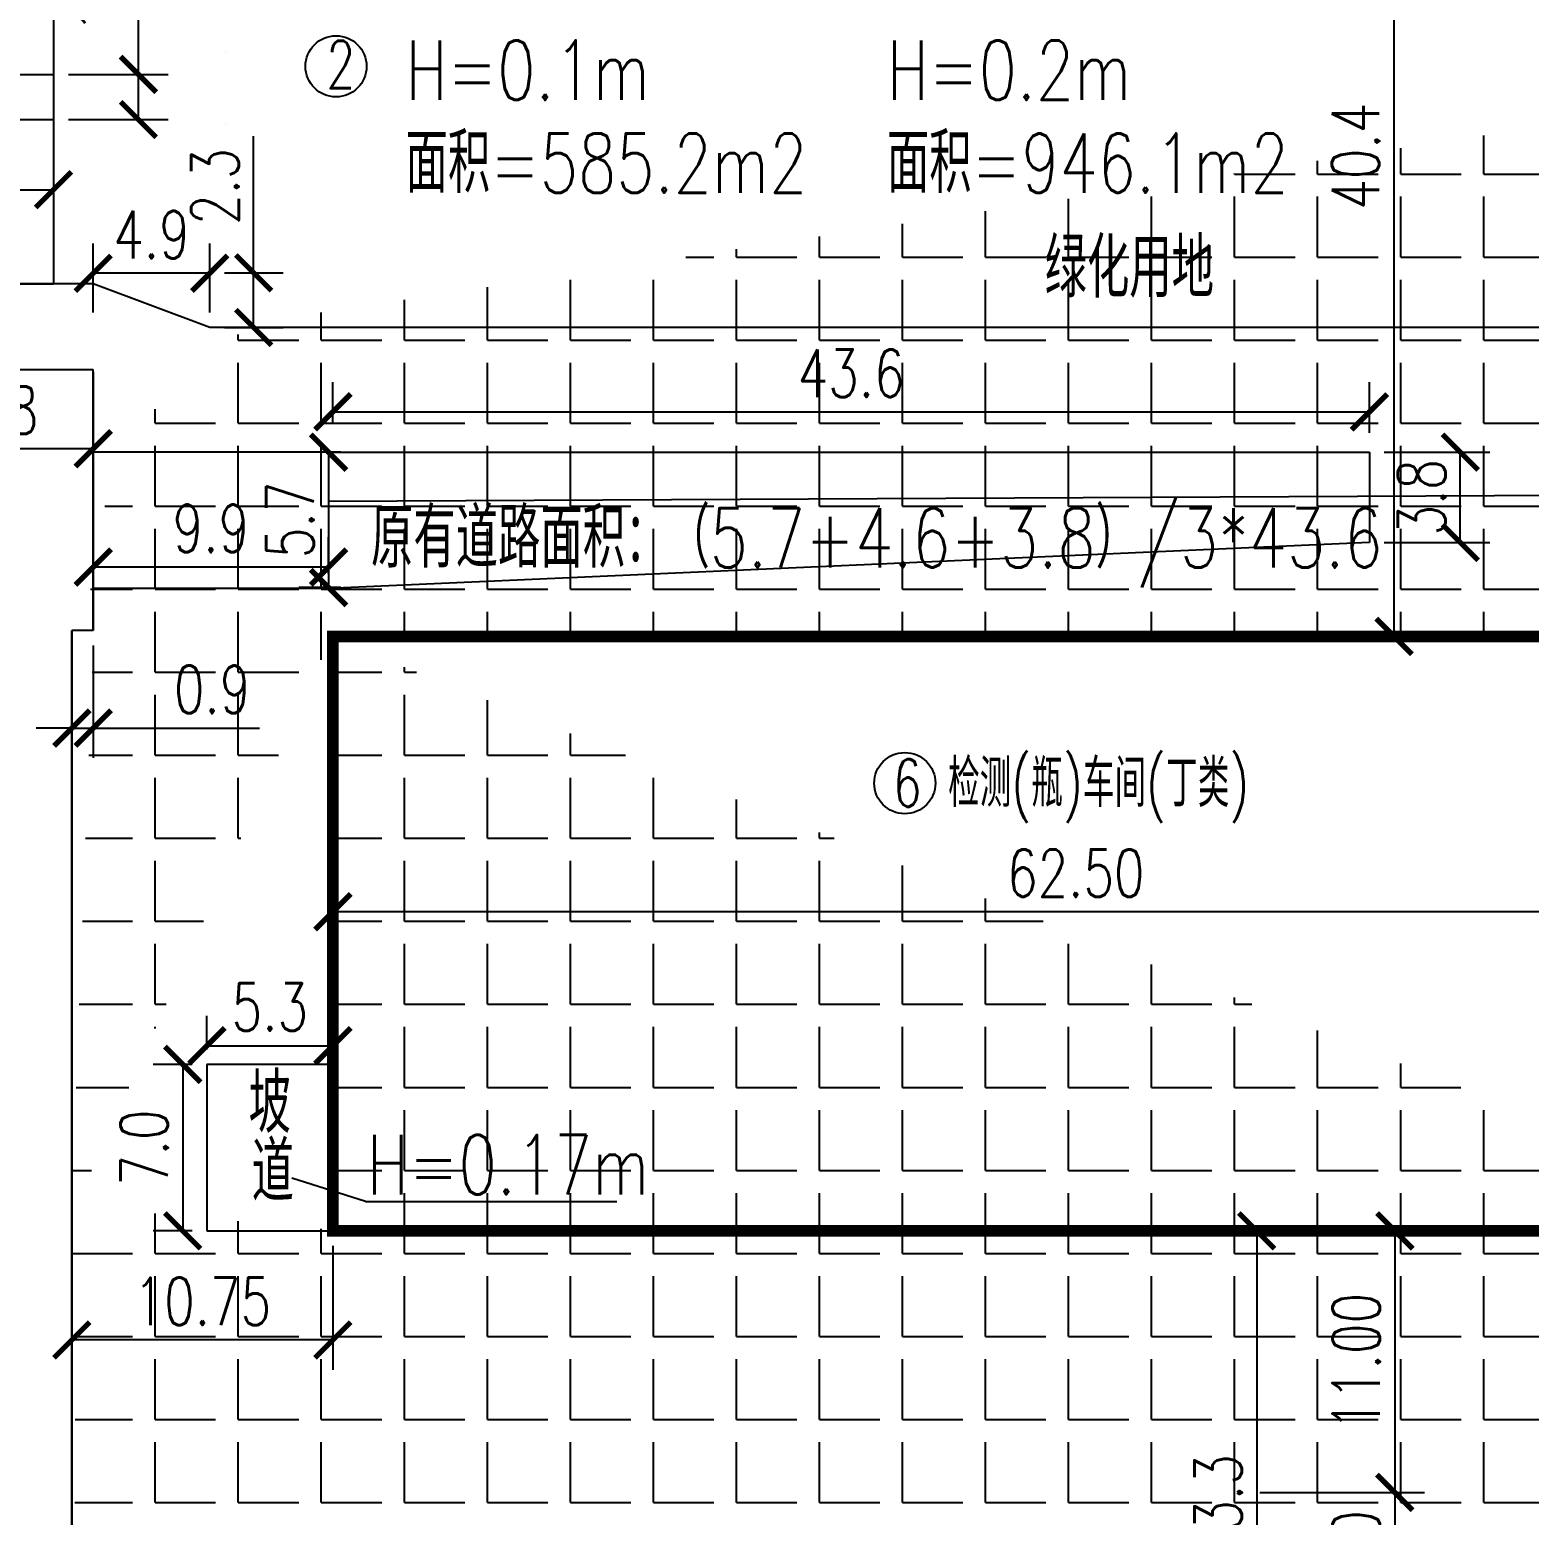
# Model space of a CAD drawing. Header units: millimetres. Extents: x 397874 to 6871063, y -8 to 5775840.
# Drawn here: x 429076.2 to 429139.2, y 2812921.1 to 2812983.6 of the extents above; entities that cross this region are included whole.
import ezdxf

# ---------------------------------------------------------------- set-up
doc = ezdxf.new("R2010")
doc.units = ezdxf.units.MM
doc.header["$LTSCALE"] = 1000
doc.linetypes.add('CONTINOUS', pattern=[0])
doc.linetypes.add('DIVIDE', pattern=[1.25, 0.5, -0.25, 0, -0.25, 0, -0.25])
doc.layers.add('_TCH_MASK', color=7, linetype='Continuous')
doc.styles.add('dxfs', font='txt.shx', dxfattribs={"width": 0.7, "bigfont": 'dxfs.shx'})
doc.styles.add('HZTXT', font='txt.shx', dxfattribs={"width": 0.75, "bigfont": 'hzdx.shx'})
doc.dimstyles.new('ISO-25', dxfattribs={"dimtxt": 2, "dimasz": 0.75, "dimexe": 1.25, "dimexo": 0.625, "dimtad": 1, "dimdec": 1, "dimdsep": 46, "dimtxsty": 'HZTXT', "dimblk": 'ARCHTICK', "dimcen": 2.5, "dimadec": 0, "dimazin": 0, "dimtfac": 1, "dimtdec": 1, "dimtmove": 0, "dimatfit": 3, "dimldrblk": 'ARCHTICK', "dimfxl": 1, "dimarcsym": 0})

# ---------------------------------------------------------------- blocks, each defined once
blk = doc.blocks.new('_ArchTick')
at = {"color": 0, "linetype": 'ByBlock', "const_width": 0.15}
blk.add_lwpolyline([(-0.5, -0.5), (0.5, 0.5)], dxfattribs=at)
blk = doc.blocks.new('*D674')
at = {"color": 0, "linetype": 'CONTINOUS', "lineweight": -2, "transparency": 16777216}
for p, q in [((429132.94, 2812958.053), (429147.421, 2812958.053)), ((429146.171, 2812958.053), (429146.171, 2812933.053)), ((429132.94, 2812933.053), (429147.421, 2812933.053))]:
    blk.add_line(p, q, dxfattribs=at)
at = {"layer": 'Defpoints', "color": 0, "linetype": 'CONTINOUS', "transparency": 16777216}
for p in [(429132.315, 2812958.053), (429132.315, 2812933.053), (429146.171, 2812933.053)]:
    blk.add_point(p, dxfattribs=at)
at = {"color": 0, "linetype": 'CONTINOUS', "lineweight": -2, "transparency": 16777216, "xscale": 1.5, "yscale": 1.5, "zscale": 1.5}
for p, rotation in [((429146.171, 2812958.053), 90), ((429146.171, 2812933.053), 270)]:
    blk.add_blockref('_ArchTick', p, dxfattribs=dict(at, rotation=rotation))
at = {"color": 0, "linetype": 'CONTINOUS', "transparency": 16777216, "insert": (429144.546, 2812950.671), "char_height": 2, "attachment_point": 5, "rotation": 90, "style": 'HZTXT'}
blk.add_mtext('25.00', dxfattribs=at)
blk = doc.blocks.new('_None')
blk = doc.blocks.new('*D675')
at = {"color": 0, "linetype": 'CONTINOUS', "lineweight": -2, "transparency": 16777216}
for p, q in [((429127.886, 2812933.053), (429134.815, 2812933.053)), ((429133.565, 2812933.053), (429133.565, 2812922.053)), ((429127.886, 2812922.053), (429134.815, 2812922.053))]:
    blk.add_line(p, q, dxfattribs=at)
at = {"layer": 'Defpoints', "color": 0, "linetype": 'CONTINOUS', "transparency": 16777216}
for p in [(429127.261, 2812933.053), (429127.261, 2812922.053), (429133.565, 2812922.053)]:
    blk.add_point(p, dxfattribs=at)
at = {"color": 0, "linetype": 'CONTINOUS', "lineweight": -2, "transparency": 16777216, "xscale": 1.5, "yscale": 1.5, "zscale": 1.5}
for p, rotation in [((429133.565, 2812933.053), 90), ((429133.565, 2812922.053), 270)]:
    blk.add_blockref('_ArchTick', p, dxfattribs=dict(at, rotation=rotation))
at = {"color": 0, "linetype": 'CONTINOUS', "transparency": 16777216, "insert": (429131.94, 2812927.553), "char_height": 2, "attachment_point": 5, "rotation": 90, "style": 'HZTXT'}
blk.add_mtext('11.00', dxfattribs=at)
blk = doc.blocks.new('*D676')
at = {"color": 0, "linetype": 'CONTINOUS', "lineweight": -2, "transparency": 16777216}
for p, q in [((429088.895, 2812947.944), (429088.895, 2812945.225)), ((429151.395, 2812947.944), (429151.395, 2812945.225)), ((429151.395, 2812946.475), (429088.895, 2812946.475))]:
    blk.add_line(p, q, dxfattribs=at)
at = {"layer": 'Defpoints', "color": 0, "linetype": 'CONTINOUS', "transparency": 16777216}
for p in [(429088.895, 2812948.569), (429151.395, 2812948.569), (429088.895, 2812946.475)]:
    blk.add_point(p, dxfattribs=at)
at = {"color": 0, "linetype": 'CONTINOUS', "lineweight": -2, "transparency": 16777216, "xscale": 1.5, "yscale": 1.5, "zscale": 1.5, "rotation": 180}
blk.add_blockref('_ArchTick', (429088.895, 2812946.475), dxfattribs=at)
at = {"color": 0, "linetype": 'CONTINOUS', "lineweight": -2, "transparency": 16777216, "xscale": 1.5, "yscale": 1.5, "zscale": 1.5}
blk.add_blockref('_ArchTick', (429151.395, 2812946.475), dxfattribs=at)
at = {"color": 0, "linetype": 'CONTINOUS', "transparency": 16777216, "insert": (429120.145, 2812948.1), "char_height": 2, "attachment_point": 5, "style": 'HZTXT'}
blk.add_mtext('62.50', dxfattribs=at)
blk = doc.blocks.new('*D677')
at = {"color": 0, "linetype": 'CONTINOUS', "lineweight": -2, "transparency": 16777216}
for p, q in [((429128.512, 2812922.053), (429134.815, 2812922.053)), ((429133.565, 2812922.053), (429133.565, 2812916.053)), ((429127.884, 2812916.053), (429134.815, 2812916.053))]:
    blk.add_line(p, q, dxfattribs=at)
at = {"layer": 'Defpoints', "color": 0, "linetype": 'CONTINOUS', "transparency": 16777216}
for p in [(429127.887, 2812922.053), (429127.259, 2812916.053), (429133.565, 2812916.053)]:
    blk.add_point(p, dxfattribs=at)
at = {"color": 0, "linetype": 'CONTINOUS', "lineweight": -2, "transparency": 16777216, "xscale": 1.5, "yscale": 1.5, "zscale": 1.5}
for p, rotation in [((429133.565, 2812922.053), 90), ((429133.565, 2812916.053), 270)]:
    blk.add_blockref('_ArchTick', p, dxfattribs=dict(at, rotation=rotation))
at = {"color": 0, "linetype": 'CONTINOUS', "transparency": 16777216, "insert": (429131.94, 2812919.053), "char_height": 2, "attachment_point": 5, "rotation": 90, "style": 'HZTXT'}
blk.add_mtext('6.00', dxfattribs=at)
blk = doc.blocks.new('*D739')
at = {"color": 0, "linetype": 'CONTINOUS', "lineweight": -2, "transparency": 16777216}
for p, q in [((429078.815, 2812960.801), (429078.815, 2812962.226)), ((429088.714, 2812960.703), (429088.714, 2812962.226)), ((429088.714, 2812960.976), (429078.815, 2812960.976))]:
    blk.add_line(p, q, dxfattribs=at)
at = {"layer": 'Defpoints', "color": 0, "linetype": 'CONTINOUS', "transparency": 16777216}
for p in [(429078.815, 2812960.976), (429078.815, 2812960.176), (429088.714, 2812960.078)]:
    blk.add_point(p, dxfattribs=at)
at = {"color": 0, "linetype": 'CONTINOUS', "lineweight": -2, "transparency": 16777216, "xscale": 1.5, "yscale": 1.5, "zscale": 1.5, "rotation": 180}
blk.add_blockref('_ArchTick', (429078.815, 2812960.976), dxfattribs=at)
at = {"color": 0, "linetype": 'CONTINOUS', "lineweight": -2, "transparency": 16777216, "xscale": 1.5, "yscale": 1.5, "zscale": 1.5}
blk.add_blockref('_ArchTick', (429088.714, 2812960.976), dxfattribs=at)
at = {"color": 0, "linetype": 'CONTINOUS', "transparency": 16777216, "insert": (429083.765, 2812962.601), "char_height": 2, "attachment_point": 5, "style": 'HZTXT'}
blk.add_mtext('9.9', dxfattribs=at)
blk = doc.blocks.new('*D740')
at = {"color": 0, "linetype": 'CONTINOUS', "lineweight": -2, "transparency": 16777216}
for p, q in [((429077.914, 2812957.676), (429077.914, 2812952.952)), ((429078.815, 2812957.676), (429078.815, 2812952.952)), ((429077.914, 2812954.202), (429076.414, 2812954.202)), ((429077.914, 2812954.202), (429078.815, 2812954.202)), ((429078.815, 2812954.202), (429085.815, 2812954.202))]:
    blk.add_line(p, q, dxfattribs=at)
at = {"layer": 'Defpoints', "color": 0, "linetype": 'CONTINOUS', "transparency": 16777216}
for p in [(429077.914, 2812958.301), (429078.815, 2812958.301), (429078.815, 2812954.202)]:
    blk.add_point(p, dxfattribs=at)
at = {"color": 0, "linetype": 'CONTINOUS', "lineweight": -2, "transparency": 16777216, "xscale": 1.5, "yscale": 1.5, "zscale": 1.5}
blk.add_blockref('_ArchTick', (429077.914, 2812954.202), dxfattribs=at)
at = {"color": 0, "linetype": 'CONTINOUS', "lineweight": -2, "transparency": 16777216, "xscale": 1.5, "yscale": 1.5, "zscale": 1.5, "rotation": 180}
blk.add_blockref('_ArchTick', (429078.815, 2812954.202), dxfattribs=at)
at = {"color": 0, "linetype": 'CONTINOUS', "transparency": 16777216, "insert": (429083.815, 2812955.827), "char_height": 2, "attachment_point": 5, "style": 'HZTXT'}
blk.add_mtext('0.9', dxfattribs=at)
blk = doc.blocks.new('*D742')
at = {"color": 0, "linetype": 'CONTINOUS', "lineweight": -2, "transparency": 16777216}
for p, q in [((429070.988, 2812967.254), (429070.988, 2812964.7)), ((429078.815, 2812966.836), (429078.815, 2812964.7)), ((429078.815, 2812965.95), (429070.988, 2812965.95))]:
    blk.add_line(p, q, dxfattribs=at)
at = {"layer": 'Defpoints', "color": 0, "linetype": 'CONTINOUS', "transparency": 16777216}
for p in [(429070.988, 2812967.879), (429078.815, 2812967.461), (429070.988, 2812965.95)]:
    blk.add_point(p, dxfattribs=at)
at = {"color": 0, "linetype": 'CONTINOUS', "lineweight": -2, "transparency": 16777216, "xscale": 1.5, "yscale": 1.5, "zscale": 1.5, "rotation": 180}
blk.add_blockref('_ArchTick', (429070.988, 2812965.95), dxfattribs=at)
at = {"color": 0, "linetype": 'CONTINOUS', "lineweight": -2, "transparency": 16777216, "xscale": 1.5, "yscale": 1.5, "zscale": 1.5}
blk.add_blockref('_ArchTick', (429078.815, 2812965.95), dxfattribs=at)
at = {"color": 0, "linetype": 'CONTINOUS', "transparency": 16777216, "insert": (429074.902, 2812967.575), "char_height": 2, "attachment_point": 5, "style": 'HZTXT'}
blk.add_mtext('7.8', dxfattribs=at)
blk = doc.blocks.new('*D743')
at = {"color": 0, "linetype": 'CONTINOUS', "lineweight": -2, "transparency": 16777216}
for p, q in [((429078.815, 2812971.677), (429078.815, 2812974.582)), ((429083.715, 2812971.677), (429083.715, 2812974.582)), ((429083.715, 2812973.332), (429078.815, 2812973.332))]:
    blk.add_line(p, q, dxfattribs=at)
at = {"layer": 'Defpoints', "color": 0, "linetype": 'CONTINOUS', "transparency": 16777216}
for p in [(429078.815, 2812973.332), (429078.815, 2812971.052), (429083.715, 2812971.052)]:
    blk.add_point(p, dxfattribs=at)
at = {"color": 0, "linetype": 'CONTINOUS', "lineweight": -2, "transparency": 16777216, "xscale": 1.5, "yscale": 1.5, "zscale": 1.5, "rotation": 180}
blk.add_blockref('_ArchTick', (429078.815, 2812973.332), dxfattribs=at)
at = {"color": 0, "linetype": 'CONTINOUS', "lineweight": -2, "transparency": 16777216, "xscale": 1.5, "yscale": 1.5, "zscale": 1.5}
blk.add_blockref('_ArchTick', (429083.715, 2812973.332), dxfattribs=at)
at = {"color": 0, "linetype": 'CONTINOUS', "transparency": 16777216, "insert": (429081.265, 2812974.957), "char_height": 2, "attachment_point": 5, "style": 'HZTXT'}
blk.add_mtext('4.9', dxfattribs=at)
blk = doc.blocks.new('*D812')
at = {"color": 0, "linetype": 'CONTINOUS', "lineweight": -2, "transparency": 16777216}
for p, q in [((429133.533, 2812958.053), (429133.533, 2812998.448)), ((429133.867, 2812998.448), (429134.783, 2812998.448)), ((429132.94, 2812958.053), (429132.283, 2812958.053))]:
    blk.add_line(p, q, dxfattribs=at)
at = {"layer": 'Defpoints', "color": 0, "linetype": 'CONTINOUS', "transparency": 16777216}
for p in [(429133.242, 2812998.448), (429133.533, 2812998.448), (429133.565, 2812958.053)]:
    blk.add_point(p, dxfattribs=at)
at = {"color": 0, "linetype": 'CONTINOUS', "lineweight": -2, "transparency": 16777216, "xscale": 1.5, "yscale": 1.5, "zscale": 1.5}
for p, rotation in [((429133.533, 2812998.448), 90), ((429133.533, 2812958.053), 270)]:
    blk.add_blockref('_ArchTick', p, dxfattribs=dict(at, rotation=rotation))
at = {"color": 0, "linetype": 'CONTINOUS', "transparency": 16777216, "insert": (429131.908, 2812978.251), "char_height": 2, "attachment_point": 5, "rotation": 90, "style": 'HZTXT'}
blk.add_mtext('40.4', dxfattribs=at)
blk = doc.blocks.new('*D864')
at = {"color": 0, "linetype": 'CONTINOUS', "lineweight": -2, "transparency": 16777216}
for p, q in [((429085.56, 2812973.352), (429085.56, 2812979.102)), ((429084.34, 2812973.352), (429086.81, 2812973.352)), ((429085.56, 2812971.052), (429085.56, 2812973.352)), ((429084.34, 2812971.052), (429086.81, 2812971.052))]:
    blk.add_line(p, q, dxfattribs=at)
at = {"layer": 'Defpoints', "color": 0, "linetype": 'CONTINOUS', "transparency": 16777216}
for p in [(429083.715, 2812973.352), (429085.56, 2812973.352), (429083.715, 2812971.052)]:
    blk.add_point(p, dxfattribs=at)
at = {"color": 0, "linetype": 'CONTINOUS', "lineweight": -2, "transparency": 16777216, "xscale": 1.5, "yscale": 1.5, "zscale": 1.5}
for p, rotation in [((429085.56, 2812973.352), 90), ((429085.56, 2812971.052), 270)]:
    blk.add_blockref('_ArchTick', p, dxfattribs=dict(at, rotation=rotation))
at = {"color": 0, "linetype": 'CONTINOUS', "transparency": 16777216, "insert": (429083.935, 2812976.977), "char_height": 2, "attachment_point": 5, "rotation": 90, "style": 'HZTXT'}
blk.add_mtext('2.3', dxfattribs=at)
blk = doc.blocks.new('*D890')
at = {"color": 0, "linetype": 'CONTINOUS', "lineweight": -2, "transparency": 16777216}
for p, q in [((429071.008, 2812979.171), (429071.008, 2812975.598)), ((429077.143, 2812979.167), (429077.143, 2812975.598)), ((429071.008, 2812976.848), (429077.143, 2812976.848))]:
    blk.add_line(p, q, dxfattribs=at)
at = {"layer": 'Defpoints', "color": 0, "linetype": 'CONTINOUS', "transparency": 16777216}
for p in [(429071.008, 2812979.796), (429077.143, 2812979.792), (429077.143, 2812976.848)]:
    blk.add_point(p, dxfattribs=at)
at = {"color": 0, "linetype": 'CONTINOUS', "lineweight": -2, "transparency": 16777216, "xscale": 1.5, "yscale": 1.5, "zscale": 1.5, "rotation": 180}
blk.add_blockref('_ArchTick', (429071.008, 2812976.848), dxfattribs=at)
at = {"color": 0, "linetype": 'CONTINOUS', "lineweight": -2, "transparency": 16777216, "xscale": 1.5, "yscale": 1.5, "zscale": 1.5}
blk.add_blockref('_ArchTick', (429077.143, 2812976.848), dxfattribs=at)
at = {"color": 0, "linetype": 'CONTINOUS', "transparency": 16777216, "insert": (429074.076, 2812978.473), "char_height": 2, "attachment_point": 5, "style": 'HZTXT'}
blk.add_mtext('6.1', dxfattribs=at)
blk = doc.blocks.new('*D891')
at = {"color": 0, "linetype": 'CONTINOUS', "lineweight": -2, "transparency": 16777216}
for p, q in [((429082.97, 2812940.053), (429081.33, 2812940.053)), ((429082.58, 2812940.053), (429082.58, 2812933.053)), ((429082.97, 2812933.053), (429081.33, 2812933.053))]:
    blk.add_line(p, q, dxfattribs=at)
at = {"layer": 'Defpoints', "color": 0, "linetype": 'CONTINOUS', "transparency": 16777216}
for p in [(429083.595, 2812940.053), (429082.58, 2812933.053), (429083.595, 2812933.053)]:
    blk.add_point(p, dxfattribs=at)
at = {"color": 0, "linetype": 'CONTINOUS', "lineweight": -2, "transparency": 16777216, "xscale": 1.5, "yscale": 1.5, "zscale": 1.5}
for p, rotation in [((429082.58, 2812940.053), 90), ((429082.58, 2812933.053), 270)]:
    blk.add_blockref('_ArchTick', p, dxfattribs=dict(at, rotation=rotation))
at = {"color": 0, "linetype": 'CONTINOUS', "transparency": 16777216, "insert": (429080.955, 2812936.553), "char_height": 2, "attachment_point": 5, "rotation": 90, "style": 'HZTXT'}
blk.add_mtext('7.0', dxfattribs=at)
blk = doc.blocks.new('*D892')
at = {"color": 0, "linetype": 'CONTINOUS', "lineweight": -2, "transparency": 16777216}
for p, q in [((429083.595, 2812940.678), (429083.595, 2812942.093)), ((429088.895, 2812940.678), (429088.895, 2812942.093)), ((429083.595, 2812940.843), (429088.895, 2812940.843))]:
    blk.add_line(p, q, dxfattribs=at)
at = {"layer": 'Defpoints', "color": 0, "linetype": 'CONTINOUS', "transparency": 16777216}
for p in [(429088.895, 2812940.843), (429083.595, 2812940.053), (429088.895, 2812940.053)]:
    blk.add_point(p, dxfattribs=at)
at = {"color": 0, "linetype": 'CONTINOUS', "lineweight": -2, "transparency": 16777216, "xscale": 1.5, "yscale": 1.5, "zscale": 1.5, "rotation": 180}
blk.add_blockref('_ArchTick', (429083.595, 2812940.843), dxfattribs=at)
at = {"color": 0, "linetype": 'CONTINOUS', "lineweight": -2, "transparency": 16777216, "xscale": 1.5, "yscale": 1.5, "zscale": 1.5}
blk.add_blockref('_ArchTick', (429088.895, 2812940.843), dxfattribs=at)
at = {"color": 0, "linetype": 'CONTINOUS', "transparency": 16777216, "insert": (429086.245, 2812942.468), "char_height": 2, "attachment_point": 5, "style": 'HZTXT'}
blk.add_mtext('5.3', dxfattribs=at)
blk = doc.blocks.new('*D912')
at = {"color": 0, "linetype": 'CONTINOUS', "lineweight": -2, "transparency": 16777216}
for p, q in [((429077.914, 2812932.428), (429077.914, 2812927.215)), ((429088.895, 2812932.428), (429088.895, 2812927.215)), ((429088.895, 2812928.465), (429077.914, 2812928.465))]:
    blk.add_line(p, q, dxfattribs=at)
at = {"layer": 'Defpoints', "color": 0, "linetype": 'CONTINOUS', "transparency": 16777216}
for p in [(429077.914, 2812933.053), (429088.895, 2812933.053), (429077.914, 2812928.465)]:
    blk.add_point(p, dxfattribs=at)
at = {"color": 0, "linetype": 'CONTINOUS', "lineweight": -2, "transparency": 16777216, "xscale": 1.5, "yscale": 1.5, "zscale": 1.5, "rotation": 180}
blk.add_blockref('_ArchTick', (429077.914, 2812928.465), dxfattribs=at)
at = {"color": 0, "linetype": 'CONTINOUS', "lineweight": -2, "transparency": 16777216, "xscale": 1.5, "yscale": 1.5, "zscale": 1.5}
blk.add_blockref('_ArchTick', (429088.895, 2812928.465), dxfattribs=at)
at = {"color": 0, "linetype": 'CONTINOUS', "transparency": 16777216, "insert": (429083.405, 2812930.09), "char_height": 2, "attachment_point": 5, "style": 'HZTXT'}
blk.add_mtext('10.75', dxfattribs=at)
blk = doc.blocks.new('*D943')
at = {"color": 0, "linetype": 'CONTINOUS', "lineweight": -2, "transparency": 16777216}
for p, q in [((429080.715, 2812981.695), (429080.715, 2812986.945)), ((429077.77, 2812981.695), (429081.965, 2812981.695)), ((429080.715, 2812979.796), (429080.715, 2812981.695)), ((429077.768, 2812979.796), (429081.965, 2812979.796))]:
    blk.add_line(p, q, dxfattribs=at)
at = {"layer": 'Defpoints', "color": 0, "linetype": 'CONTINOUS', "transparency": 16777216}
for p in [(429077.145, 2812981.695), (429080.715, 2812981.695), (429077.143, 2812979.796)]:
    blk.add_point(p, dxfattribs=at)
at = {"color": 0, "linetype": 'CONTINOUS', "lineweight": -2, "transparency": 16777216, "xscale": 1.5, "yscale": 1.5, "zscale": 1.5}
for p, rotation in [((429080.715, 2812981.695), 90), ((429080.715, 2812979.796), 270)]:
    blk.add_blockref('_ArchTick', p, dxfattribs=dict(at, rotation=rotation))
at = {"color": 0, "linetype": 'CONTINOUS', "transparency": 16777216, "insert": (429079.09, 2812985.07), "char_height": 2, "attachment_point": 5, "rotation": 90, "style": 'HZTXT'}
blk.add_mtext('1.9', dxfattribs=at)
blk = doc.blocks.new('*D945')
at = {"color": 0, "linetype": 'CONTINOUS', "lineweight": -2, "transparency": 16777216}
for p, q in [((429088.895, 2812967.054), (429088.895, 2812968.752)), ((429132.495, 2812966.627), (429132.495, 2812968.752)), ((429088.895, 2812967.502), (429132.495, 2812967.502))]:
    blk.add_line(p, q, dxfattribs=at)
at = {"layer": 'Defpoints', "color": 0, "linetype": 'CONTINOUS', "transparency": 16777216}
for p in [(429132.495, 2812967.502), (429088.895, 2812966.429), (429132.495, 2812966.002)]:
    blk.add_point(p, dxfattribs=at)
at = {"color": 0, "linetype": 'CONTINOUS', "lineweight": -2, "transparency": 16777216, "xscale": 1.5, "yscale": 1.5, "zscale": 1.5, "rotation": 180}
blk.add_blockref('_ArchTick', (429088.895, 2812967.502), dxfattribs=at)
at = {"color": 0, "linetype": 'CONTINOUS', "lineweight": -2, "transparency": 16777216, "xscale": 1.5, "yscale": 1.5, "zscale": 1.5}
blk.add_blockref('_ArchTick', (429132.495, 2812967.502), dxfattribs=at)
at = {"color": 0, "linetype": 'CONTINOUS', "transparency": 16777216, "insert": (429110.695, 2812969.127), "char_height": 2, "attachment_point": 5, "style": 'HZTXT'}
blk.add_mtext('43.6', dxfattribs=at)
blk = doc.blocks.new('*D946')
at = {"color": 0, "linetype": 'CONTINOUS', "lineweight": -2, "transparency": 16777216}
for p, q in [((429089.232, 2812965.808), (429087.464, 2812965.808)), ((429088.714, 2812965.808), (429088.714, 2812960.108)), ((429089.232, 2812960.108), (429087.464, 2812960.108))]:
    blk.add_line(p, q, dxfattribs=at)
at = {"layer": 'Defpoints', "color": 0, "linetype": 'CONTINOUS', "transparency": 16777216}
for p in [(429089.857, 2812965.808), (429088.714, 2812960.108), (429089.857, 2812960.108)]:
    blk.add_point(p, dxfattribs=at)
at = {"color": 0, "linetype": 'CONTINOUS', "lineweight": -2, "transparency": 16777216, "xscale": 1.5, "yscale": 1.5, "zscale": 1.5}
for p, rotation in [((429088.714, 2812965.808), 90), ((429088.714, 2812960.108), 270)]:
    blk.add_blockref('_ArchTick', p, dxfattribs=dict(at, rotation=rotation))
at = {"color": 0, "linetype": 'CONTINOUS', "transparency": 16777216, "insert": (429087.089, 2812962.958), "char_height": 2, "attachment_point": 5, "rotation": 90, "style": 'HZTXT'}
blk.add_mtext('5.7', dxfattribs=at)
blk = doc.blocks.new('*D947')
at = {"color": 0, "linetype": 'CONTINOUS', "lineweight": -2, "transparency": 16777216}
for p, q in [((429133.12, 2812965.808), (429137.568, 2812965.808)), ((429136.318, 2812962.008), (429136.318, 2812965.808)), ((429133.12, 2812962.008), (429137.568, 2812962.008))]:
    blk.add_line(p, q, dxfattribs=at)
at = {"layer": 'Defpoints', "color": 0, "linetype": 'CONTINOUS', "transparency": 16777216}
for p in [(429132.495, 2812965.808), (429136.318, 2812965.808), (429132.495, 2812962.008)]:
    blk.add_point(p, dxfattribs=at)
at = {"color": 0, "linetype": 'CONTINOUS', "lineweight": -2, "transparency": 16777216, "xscale": 1.5, "yscale": 1.5, "zscale": 1.5}
for p, rotation in [((429136.318, 2812965.808), 90), ((429136.318, 2812962.008), 270)]:
    blk.add_blockref('_ArchTick', p, dxfattribs=dict(at, rotation=rotation))
at = {"color": 0, "linetype": 'CONTINOUS', "transparency": 16777216, "insert": (429134.693, 2812963.908), "char_height": 2, "attachment_point": 5, "rotation": 90, "style": 'HZTXT'}
blk.add_mtext('3.8', dxfattribs=at)
blk = doc.blocks.new('*D992')
at = {"color": 0, "linetype": 'CONTINOUS', "lineweight": -2, "transparency": 16777216}
for p, q in [((429132.94, 2812933.053), (429126.507, 2812933.053)), ((429127.757, 2812933.053), (429127.757, 2812909.757)), ((429132.94, 2812909.757), (429126.507, 2812909.757))]:
    blk.add_line(p, q, dxfattribs=at)
at = {"layer": 'Defpoints', "color": 0, "linetype": 'CONTINOUS', "transparency": 16777216}
for p in [(429133.565, 2812933.053), (429127.757, 2812909.757), (429133.565, 2812909.757)]:
    blk.add_point(p, dxfattribs=at)
at = {"color": 0, "linetype": 'CONTINOUS', "lineweight": -2, "transparency": 16777216, "xscale": 1.5, "yscale": 1.5, "zscale": 1.5}
for p, rotation in [((429127.757, 2812933.053), 90), ((429127.757, 2812909.757), 270)]:
    blk.add_blockref('_ArchTick', p, dxfattribs=dict(at, rotation=rotation))
at = {"color": 0, "linetype": 'CONTINOUS', "transparency": 16777216, "insert": (429126.132, 2812921.405), "char_height": 2, "attachment_point": 5, "rotation": 90, "style": 'HZTXT'}
blk.add_mtext('23.3', dxfattribs=at)

msp = doc.modelspace()

# ---------------------------------------------------------------- hatches: boundary and pattern name
at = {"linetype": 'CONTINOUS'}
h = msp.add_hatch(dxfattribs=at)
h.set_pattern_fill('GRASS', color=3, scale=0.054, style=0)
h.set_pattern_definition([(90, (428986.6436, 2812723.6871), (-0.969867, 0.969867), [0.257175, -1.682559]), (45, (428986.6436, 2812723.6871), (-0.9698677, 0.9698677), [0.257175, -1.114425]), (135, (428986.6436, 2812723.6871), (-0.9698677, -0.9698677), [0.257175, -1.114425])])
edge = h.paths.add_edge_path()
edge.add_line((428996.534, 2812984.894), (429007.751, 2812986.572))
edge.add_arc((428245.5, 2812967.568), 762.487, 0.233679, 1.428202, ccw=False)
edge.add_line((429007.981, 2812970.678), (429010.393, 2812757.703))
edge.add_arc((429028.392, 2812757.891), 18, 180.59848, 268.15967)
edge.add_line((429027.814, 2812739.9), (429168.81, 2812735.37))
edge.add_arc((429182.64, 2812620.562), 115.638, 87.64632, 96.86841, ccw=False)
edge.add_line((429187.389, 2812736.102), (429187.391, 2812858.041))
edge.add_arc((425829.037, 2812780.795), 3359.242, 1.317645, 1.469012)
edge.add_line((429187.175, 2812866.913), (429187.032, 2812877.852))
edge.add_line((429187.032, 2812877.852), (429191.391, 2812878.102))
edge.add_line((429191.391, 2812878.102), (429191.395, 2812730.731))
edge.add_line((429191.395, 2812730.731), (429255.258, 2812727.933))
edge.add_line((429255.258, 2812727.933), (429255.258, 2812723.687))
edge.add_line((429255.258, 2812723.687), (429168.385, 2812728.376))
edge.add_line((429168.385, 2812728.376), (429129.36, 2812730.11))
edge.add_line((429129.36, 2812730.11), (429091.518, 2812731.731))
edge.add_line((429091.518, 2812731.731), (429068.655, 2812732.74))
edge.add_line((429068.655, 2812732.74), (428995.964, 2812736.193))
edge.add_arc((428996.365, 2812744.639), 8.455, 181.28443, 267.28067, ccw=False)
edge.add_line((428987.912, 2812744.449), (428988.493, 2812805.44))
edge.add_line((428988.493, 2812805.44), (428987.758, 2812883.63))
edge.add_line((428987.758, 2812883.63), (428987.248, 2812934.771))
edge.add_line((428987.248, 2812934.771), (428986.762, 2812983.747))
edge.add_line((428986.762, 2812983.747), (428996.534, 2812984.894))
h = msp.add_hatch(dxfattribs=at)
h.set_pattern_fill('ANGLE', color=252, scale=0.5, style=0)
h.set_pattern_definition([(360, (-303.9914, -531.6), (-3e-12, 3.4925), [2.54, -0.9525]), (90, (-303.9914, -531.6), (-3.4925, -3e-12), [2.54, -0.9525])])
edge = h.paths.add_edge_path()
edge.add_line((429077.888, 2812933.718), (429078.815, 2812957.886))
edge.add_arc((429091.761, 2812959.63), 13.062, 116.79011, 187.67198, ccw=False)
edge.add_line((429085.873, 2812971.29), (429162.35, 2812982.952))
edge.add_arc((429264.918, 2812976.72), 102.757, 176.52277, 196.50064)
edge.add_line((429166.393, 2812947.534), (429166.393, 2812934.114))
edge.add_arc((429431.994, 2812917.072), 266.147, 176.32881, 180.77747)
edge.add_line((429165.871, 2812913.461), (429077.867, 2812913.049))
edge.add_arc((428758.249, 2812923.915), 319.802, 358.05288, 361.82682)
edge.add_line((429088.873, 2812933.102), (429151.393, 2812933.102))
edge.add_line((429088.52, 2812958.102), (429151.393, 2812958.102))
edge.add_line((429151.393, 2812958.102), (429151.393, 2812933.102))
edge.add_line((429088.873, 2812933.102), (429088.873, 2812958.102))

# ---------------------------------------------------------------- linework, layer by layer
at = {"color": 6, "linetype": 'CONTINOUS'}
for p, q in [((429077.149, 2812989.201), (429077.139, 2812972.886)), ((429070.997, 2812972.885), (429077.139, 2812972.886)), ((429070.991, 2812969.287), (429078.815, 2812969.286)), ((429078.812, 2812958.301), (429078.813, 2812969.286)), ((429088.892, 2812965.808), (429078.815, 2812965.808)), ((429088.892, 2812965.808), (429132.495, 2812965.808)), ((429132.495, 2812965.808), (429132.495, 2812962.008)), ((429132.495, 2812962.008), (429088.714, 2812960.078)), ((429088.714, 2812960.078), (429078.815, 2812960.077)), ((429078.815, 2812958.301), (429077.914, 2812958.301)), ((429077.914, 2812886.708), (429077.914, 2812958.301))]:
    msp.add_line(p, q, dxfattribs=at)
at = {"color": 1, "linetype": 'DIVIDE', "ltscale": 5}
for p, q in [((429084.36, 2812982.597), (429084.36, 2812982.597)), ((429084.36, 2812982.597), (429084.36, 2812982.597)), ((429084.36, 2812979.597), (429084.36, 2812979.597)), ((429084.36, 2812979.597), (429084.36, 2812979.597))]:
    msp.add_line(p, q, dxfattribs=at)
at = {"color": 3, "linetype": 'CONTINOUS'}
for p, q in [((429071.011, 2812981.696), (429077.145, 2812981.695)), ((429077.145, 2812981.695), (429077.143, 2812979.792)), ((429071.008, 2812979.796), (429077.143, 2812979.796)), ((429078.815, 2812972.886), (429070.997, 2812972.885)), ((429083.715, 2812971.052), (429078.815, 2812972.886)), ((429078.815, 2812969.186), (429078.815, 2812958.301)), ((429078.815, 2812958.301), (429077.914, 2812958.301)), ((429077.914, 2812958.301), (429077.914, 2812886.708)), ((429088.895, 2812940.053), (429083.595, 2812940.053)), ((429083.595, 2812940.053), (429083.595, 2812933.053)), ((429088.895, 2812933.053), (429088.895, 2812940.053)), ((429090.269, 2812934.285), (429087.174, 2812935.266)), ((429090.269, 2812934.285), (429100.837, 2812934.285)), ((429083.595, 2812933.053), (429088.895, 2812933.053))]:
    msp.add_line(p, q, dxfattribs=at)
at = {"color": 2, "linetype": 'CONTINOUS'}
msp.add_line((429151.994, 2812971.052), (429083.708, 2812971.052), dxfattribs=at)
at = {"color": 1, "linetype": 'CONTINOUS'}
msp.add_line((429088.714, 2812963.744), (429151.122, 2812964.053), dxfattribs=at)
at = {"color": 0, "linetype": 'CONTINOUS', "ltscale": 10}
for centre in [(429089.028, 2812982.036), (429112.953, 2812951.885)]:
    msp.add_circle(centre, 1.286, dxfattribs=at)
at = {"layer": '_TCH_MASK', "color": 4, "linetype": 'CONTINOUS', "const_width": 0.5}
msp.add_lwpolyline([(429088.895, 2812933.053), (429151.395, 2812933.053), (429151.395, 2812958.053), (429088.895, 2812958.053), (429088.895, 2812933.053)], dxfattribs=at)

# ---------------------------------------------------------------- texts
at = {"color": 0, "linetype": 'CONTINOUS', "ltscale": 10}
for s, height, style, width, p in [('2', 2, 'dxfs', 0.7, (429088.628, 2812981.114)), ('H=0.1m', 2.5, 'HZTXT', 0.75, (429091.952, 2812980.625)), ('H=0.2m', 2.5, 'HZTXT', 0.75, (429112.2, 2812980.625)), ('面积=585.2m2', 2.5, 'HZTXT', 0.75, (429091.952, 2812976.717)), ('面积=946.1m2', 2.5, 'HZTXT', 0.75, (429112.2, 2812976.717)), ('绿化用地', 2.5, 'HZTXT', 0.75, (429118.834, 2812972.311)), ('原有道路面积：（5.7+4.6+3.8）/3*43.6', 2.5, 'HZTXT', 0.75, (429090.499, 2812960.951)), ('检测(瓶)车间(丁类)', 2, 'dxfs', 0.7, (429114.774, 2812950.882, 5.716)), ('6', 2, 'dxfs', 0.7, (429112.458, 2812950.889)), ('坡', 2.5, 'HZTXT', 0.75, (429085.349, 2812937.172)), ('道', 2.5, 'HZTXT', 0.75, (429085.478, 2812934.296)), ('H=0.17m', 2.5, 'HZTXT', 0.75, (429090.325, 2812934.587))]:
    msp.add_text(s, height=height, dxfattribs=dict(at, style=style, width=width)).set_placement(p)

# ---------------------------------------------------------------- dimensions: what is measured, and where the dimension line sits
at = {"color": 3, "linetype": 'CONTINOUS'}
for base, p1, p2, override, picture, middle in [((429133.533, 2812998.448), (429133.565, 2812958.053), (429133.242, 2812998.448), {"dimasz": 1.5, "dimzin": 0, "dimldrblk": 'None'}, '*D812', (429131.908, 2812978.251)), ((429080.715, 2812981.695), (429077.143, 2812979.796), (429077.145, 2812981.695), {"dimasz": 1.5, "dimzin": 0, "dimldrblk": 'None'}, '*D943', (429079.09, 2812985.07)), ((429085.56, 2812973.352), (429083.715, 2812971.052), (429083.715, 2812973.352), {"dimasz": 1.5, "dimzin": 0, "dimldrblk": 'None'}, '*D864', (429083.935, 2812976.977)), ((429088.714, 2812960.108), (429089.857, 2812965.808), (429089.857, 2812960.108), {"dimasz": 1.5, "dimzin": 0, "dimldrblk": 'None'}, '*D946', (429087.089, 2812962.958)), ((429082.58, 2812933.053), (429083.595, 2812940.053), (429083.595, 2812933.053), {"dimasz": 1.5, "dimzin": 0, "dimldrblk": 'None'}, '*D891', (429080.955, 2812936.553)), ((429127.757, 2812909.757), (429133.565, 2812933.053), (429133.565, 2812909.757), {"dimasz": 1.5, "dimzin": 0, "dimldrblk": 'None'}, '*D992', (429126.132, 2812921.405)), ((429133.565, 2812922.053), (429127.261, 2812933.053), (429127.261, 2812922.053), {"dimasz": 1.5, "dimdec": 2, "dimzin": 0, "dimldrblk": 'None'}, '*D675', (429131.94, 2812927.553)), ((429133.565, 2812916.053), (429127.887, 2812922.053), (429127.259, 2812916.053), {"dimasz": 1.5, "dimdec": 2, "dimzin": 0, "dimldrblk": 'None'}, '*D677', (429131.94, 2812919.053))]:
    dim = msp.add_linear_dim(base=base, p1=p1, p2=p2, angle=90, dimstyle='ISO-25', override=override, dxfattribs=at)
    dim.commit()
    dim.dimension.update_dxf_attribs({"geometry": picture, "text_midpoint": middle})
for base, p1, p2, text, picture, middle in [((429077.143, 2812976.848), (429071.008, 2812979.796), (429077.143, 2812979.792), '6.1', '*D890', (429074.076, 2812978.473)), ((429077.914, 2812928.465), (429088.895, 2812933.053), (429077.914, 2812933.053), '10.75', '*D912', (429083.405, 2812930.09))]:
    dim = msp.add_linear_dim(base=base, p1=p1, p2=p2, text=text, dimstyle='ISO-25', override={"dimasz": 1.5, "dimzin": 0, "dimldrblk": 'None'}, dxfattribs=at)
    dim.commit()
    dim.dimension.update_dxf_attribs({"geometry": picture, "text_midpoint": middle})
for base, p1, p2, override, picture, middle in [((429078.815, 2812973.332), (429083.715, 2812971.052), (429078.815, 2812971.052), {"dimasz": 1.5, "dimzin": 0, "dimldrblk": 'None'}, '*D743', (429081.265, 2812974.957)), ((429132.495, 2812967.502), (429088.895, 2812966.429), (429132.495, 2812966.002), {"dimasz": 1.5, "dimzin": 0, "dimldrblk": 'None'}, '*D945', (429110.695, 2812969.127)), ((429070.988, 2812965.95), (429078.815, 2812967.461), (429070.988, 2812967.879), {"dimasz": 1.5, "dimzin": 0, "dimldrblk": 'None'}, '*D742', (429074.902, 2812967.575)), ((429078.815, 2812960.976), (429088.714, 2812960.078), (429078.815, 2812960.176), {"dimasz": 1.5, "dimzin": 0, "dimldrblk": 'None'}, '*D739', (429083.765, 2812962.601)), ((429078.815, 2812954.202), (429077.914, 2812958.301), (429078.815, 2812958.301), {"dimasz": 1.5, "dimzin": 0, "dimldrblk": 'None'}, '*D740', (429083.815, 2812955.827)), ((429088.895, 2812946.475), (429151.395, 2812948.569), (429088.895, 2812948.569), {"dimasz": 1.5, "dimdec": 2, "dimzin": 0, "dimldrblk": 'None'}, '*D676', (429120.145, 2812948.1)), ((429088.895, 2812940.843), (429083.595, 2812940.053), (429088.895, 2812940.053), {"dimasz": 1.5, "dimzin": 0, "dimldrblk": 'None'}, '*D892', (429086.245, 2812942.468))]:
    dim = msp.add_linear_dim(base=base, p1=p1, p2=p2, dimstyle='ISO-25', override=override, dxfattribs=at)
    dim.commit()
    dim.dimension.update_dxf_attribs({"geometry": picture, "text_midpoint": middle})
for base, p1, p2, override, picture, middle in [((429136.318, 2812965.808), (429132.495, 2812962.008), (429132.495, 2812965.808), {"dimasz": 1.5, "dimzin": 0, "dimldrblk": 'None'}, '*D947', (429136.318, 2812963.908)), ((429146.171, 2812933.053), (429132.315, 2812958.053), (429132.315, 2812933.053), {"dimasz": 1.5, "dimdec": 2, "dimzin": 0, "dimldrblk": 'None'}, '*D674', (429146.171, 2812950.671))]:
    dim = msp.add_linear_dim(base=base, p1=p1, p2=p2, angle=90, dimstyle='ISO-25', override=override, dxfattribs=at)
    dim.commit()
    dim.dimension.update_dxf_attribs({"geometry": picture, "text_midpoint": middle, "dimtype": 160})

doc.saveas('drawing.dxf')
